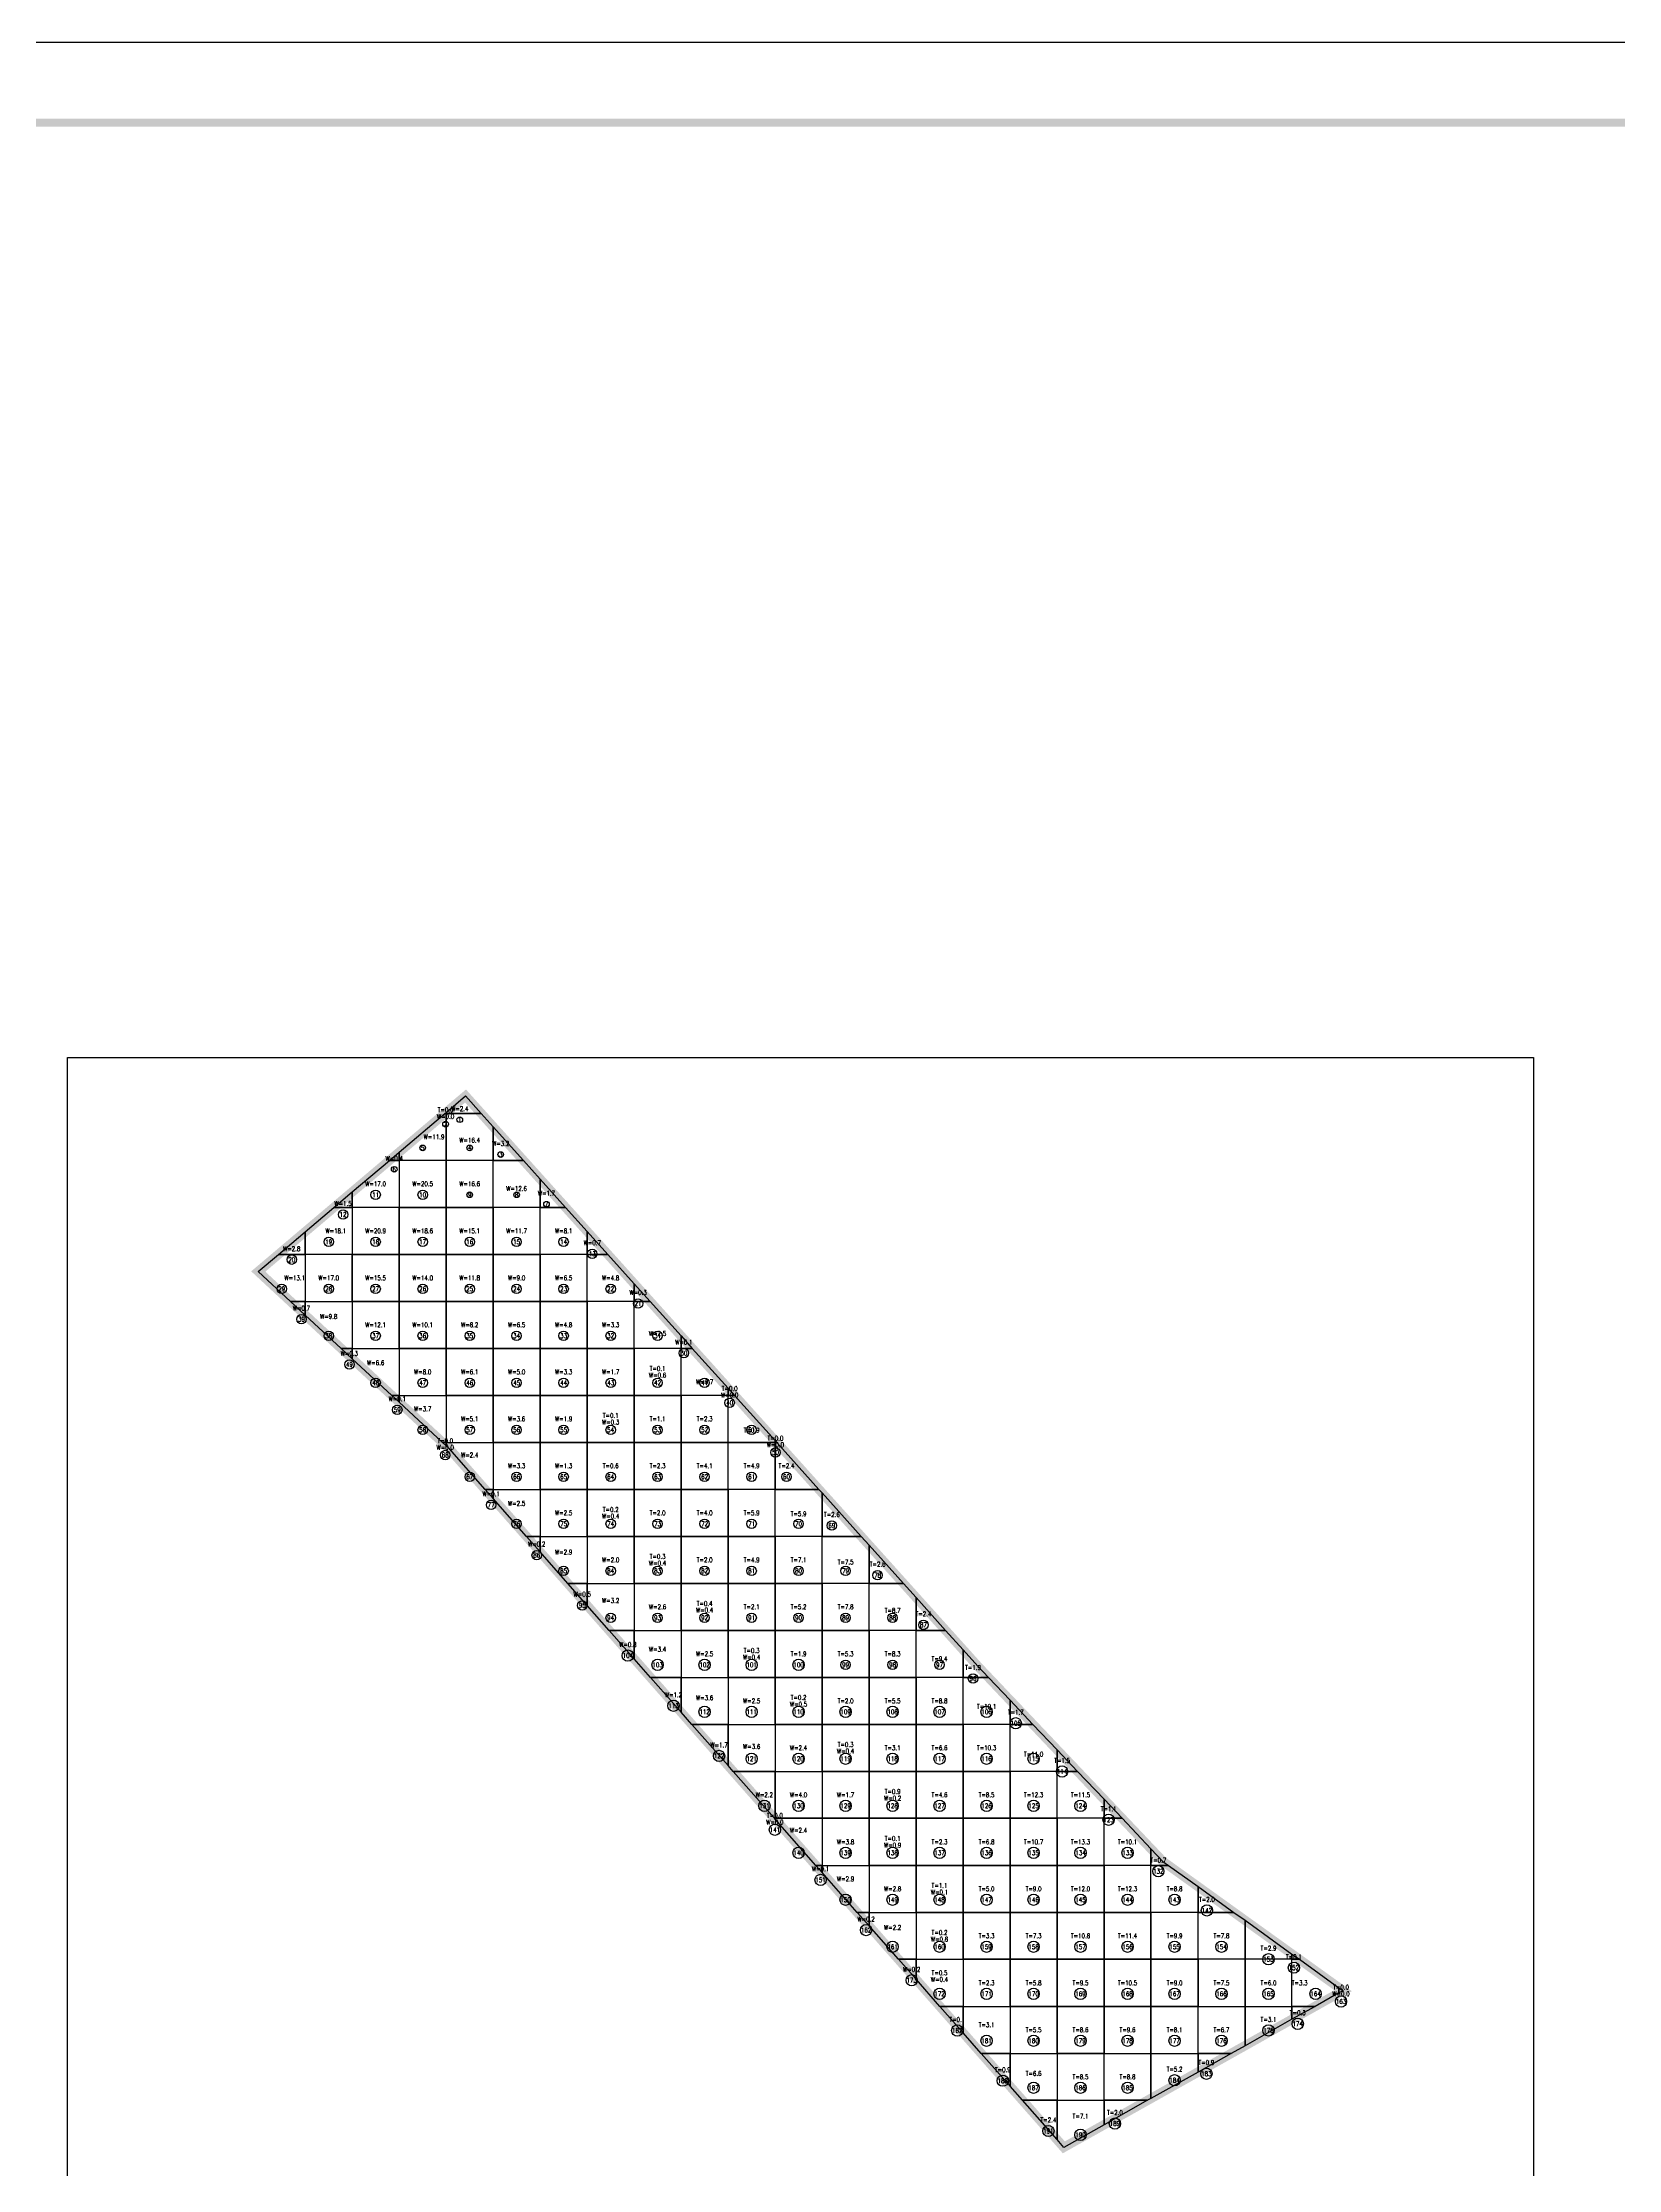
# Model space of a CAD drawing. Extents: x 4283 to 40403, y 1134 to 1764.
# Drawn here: x 19481.2 to 19621, y 1573.8 to 1762.4 of the extents above; entities that cross this region are included whole.
import ezdxf
from ezdxf.enums import TextEntityAlignment as Align

# ---------------------------------------------------------------- set-up
doc = ezdxf.new("R2010")
doc.units = 0
for name, color, linetype in [('PUB_TITLE', 4, 'Continuous'), ('S-MODIFY', 4, 'Continuous'), ('tdz_23-4方格网', 2, 'Continuous'), ('tdz_23-4方格网计算', 7, 'Continuous'), ('tdz_土方计算图', 7, 'Continuous'), ('tdz_格田', 6, 'Continuous'), ('华泽绵阳图框', 7, 'Continuous')]:
    doc.layers.add(name, color=color, linetype=linetype)
doc.styles.add('GLandNum', font='txt_____.ttf', dxfattribs={"width": 0.7, "height": 0.5})

msp = doc.modelspace()

# ---------------------------------------------------------------- linework, layer by layer
at = {"layer": 'PUB_TITLE'}
msp.add_lwpolyline([(19402.53, 1465.36), (19822.53, 1465.36), (19822.53, 1762.36), (19402.53, 1762.36)], close=True, dxfattribs=at)
at = {"layer": 'S-MODIFY'}
msp.add_lwpolyline([(19402.53, 1465.36), (19822.53, 1465.36), (19822.53, 1762.36), (19402.53, 1762.36)], close=True, dxfattribs=at)
at = {"layer": 'tdz_23-4方格网', "linetype": 'Continuous'}
for points in [[(19520.14, 1667.42, 2831.28), (19517.03, 1667.42, 2831.39), (19517.03, 1667.51, 2831.39), (19518.75, 1668.96, 2831.34)], [(19516.92, 1667.42, 2831.39), (19517.03, 1667.42, 2831.39), (19517.03, 1663.25, 2831.38), (19512.87, 1663.25, 2831.55), (19512.87, 1663.98, 2831.52)], [(19517.03, 1667.51, 2831.39), (19517.03, 1667.42, 2831.39), (19516.92, 1667.42, 2831.39)], [(19521.2, 1666.23, 2831.22), (19521.2, 1663.25, 2831.22), (19517.03, 1663.25, 2831.38), (19517.03, 1667.42, 2831.39), (19520.14, 1667.42, 2831.28)], [(19523.88, 1663.25, 2831.09), (19521.2, 1663.25, 2831.22), (19521.2, 1666.23, 2831.22)], [(19512, 1663.25, 2831.55), (19512.87, 1663.25, 2831.55), (19512.87, 1659.08, 2831.57), (19508.7, 1659.08, 2831.63), (19508.7, 1660.46, 2831.65)], [(19512.87, 1663.98, 2831.52), (19512.87, 1663.25, 2831.55), (19512, 1663.25, 2831.55)], [(19512.87, 1663.25, 2831.55), (19512.87, 1659.08, 2831.57), (19517.03, 1659.08, 2831.34), (19517.03, 1663.25, 2831.38)], [(19517.03, 1663.25, 2831.38), (19517.03, 1659.08, 2831.34), (19521.2, 1659.08, 2831.18), (19521.2, 1663.25, 2831.22)], [(19525.37, 1661.6, 2831.01), (19525.37, 1659.08, 2831), (19521.2, 1659.08, 2831.18), (19521.2, 1663.25, 2831.22), (19523.88, 1663.25, 2831.09)], [(19527.62, 1659.08, 2830.9), (19525.37, 1659.08, 2831), (19525.37, 1661.6, 2831.01)], [(19508.7, 1660.46, 2831.65), (19508.7, 1659.08, 2831.63), (19507.08, 1659.08, 2831.65)], [(19507.08, 1659.08, 2831.65), (19508.7, 1659.08, 2831.63), (19508.7, 1654.92, 2831.43), (19504.53, 1654.92, 2831.51), (19504.53, 1656.93, 2831.6)], [(19508.7, 1659.08, 2831.63), (19508.7, 1654.92, 2831.43), (19512.87, 1654.92, 2831.35), (19512.87, 1659.08, 2831.57)], [(19512.87, 1659.08, 2831.57), (19512.87, 1654.92, 2831.35), (19517.03, 1654.92, 2831.21), (19517.03, 1659.08, 2831.34)], [(19517.03, 1659.08, 2831.34), (19517.03, 1654.92, 2831.21), (19521.2, 1654.92, 2831.07), (19521.2, 1659.08, 2831.18)], [(19521.2, 1659.08, 2831.18), (19521.2, 1654.92, 2831.07), (19525.37, 1654.92, 2830.89), (19525.37, 1659.08, 2831)], [(19529.53, 1656.96, 2830.81), (19529.53, 1654.92, 2830.76), (19525.37, 1654.92, 2830.89), (19525.37, 1659.08, 2831), (19527.62, 1659.08, 2830.9)], [(19504.53, 1656.93, 2831.6), (19504.53, 1654.92, 2831.51), (19502.16, 1654.92, 2831.56)], [(19531.37, 1654.92, 2830.74), (19529.53, 1654.92, 2830.76), (19529.53, 1656.96, 2830.81)], [(19502.16, 1654.92, 2831.56), (19504.53, 1654.92, 2831.51), (19504.53, 1650.75, 2831.36), (19503.22, 1650.75, 2831.4), (19500.37, 1653.4, 2831.53)], [(19504.53, 1654.92, 2831.51), (19504.53, 1650.75, 2831.36), (19508.7, 1650.75, 2831.23), (19508.7, 1654.92, 2831.43)], [(19508.7, 1654.92, 2831.43), (19508.7, 1650.75, 2831.23), (19512.87, 1650.75, 2831.13), (19512.87, 1654.92, 2831.35)], [(19512.87, 1654.92, 2831.35), (19512.87, 1650.75, 2831.13), (19517.03, 1650.75, 2831.04), (19517.03, 1654.92, 2831.21)], [(19517.03, 1654.92, 2831.21), (19517.03, 1650.75, 2831.04), (19521.2, 1650.75, 2830.91), (19521.2, 1654.92, 2831.07)], [(19521.2, 1654.92, 2831.07), (19521.2, 1650.75, 2830.91), (19525.37, 1650.75, 2830.78), (19525.37, 1654.92, 2830.89)], [(19525.37, 1654.92, 2830.89), (19525.37, 1650.75, 2830.78), (19529.53, 1650.75, 2830.68), (19529.53, 1654.92, 2830.76)], [(19533.7, 1652.32, 2830.65), (19533.7, 1650.75, 2830.6), (19529.53, 1650.75, 2830.68), (19529.53, 1654.92, 2830.76), (19531.37, 1654.92, 2830.74)], [(19535.11, 1650.75, 2830.59), (19533.7, 1650.75, 2830.6), (19533.7, 1652.32, 2830.65)], [(19503.22, 1650.75, 2831.4), (19504.53, 1650.75, 2831.36), (19504.53, 1649.54, 2831.34)], [(19504.53, 1649.54, 2831.34), (19504.53, 1650.75, 2831.36), (19508.7, 1650.75, 2831.23), (19508.7, 1646.58, 2831.16), (19507.72, 1646.58, 2831.19)], [(19508.7, 1650.75, 2831.23), (19508.7, 1646.58, 2831.16), (19512.87, 1646.58, 2831.03), (19512.87, 1650.75, 2831.13)], [(19512.87, 1650.75, 2831.13), (19512.87, 1646.58, 2831.03), (19517.03, 1646.58, 2830.88), (19517.03, 1650.75, 2831.04)], [(19517.03, 1650.75, 2831.04), (19517.03, 1646.58, 2830.88), (19521.2, 1646.58, 2830.81), (19521.2, 1650.75, 2830.91)], [(19521.2, 1650.75, 2830.91), (19521.2, 1646.58, 2830.81), (19525.37, 1646.58, 2830.71), (19525.37, 1650.75, 2830.78)], [(19525.37, 1650.75, 2830.78), (19525.37, 1646.58, 2830.71), (19529.53, 1646.58, 2830.6), (19529.53, 1650.75, 2830.68)], [(19529.53, 1650.75, 2830.68), (19529.53, 1646.58, 2830.6), (19533.7, 1646.58, 2830.5), (19533.7, 1650.75, 2830.6)], [(19537.87, 1647.69, 2830.48), (19537.87, 1646.58, 2830.45), (19533.7, 1646.58, 2830.5), (19533.7, 1650.75, 2830.6), (19535.11, 1650.75, 2830.59)], [(19507.72, 1646.58, 2831.19), (19508.7, 1646.58, 2831.16), (19508.7, 1645.67, 2831.14)], [(19508.7, 1645.67, 2831.14), (19508.7, 1646.58, 2831.16), (19512.87, 1646.58, 2831.03), (19512.87, 1642.42, 2830.97), (19512.21, 1642.42, 2830.98)], [(19512.87, 1646.58, 2831.03), (19512.87, 1642.42, 2830.97), (19517.03, 1642.42, 2830.81), (19517.03, 1646.58, 2830.88)], [(19517.03, 1646.58, 2830.88), (19517.03, 1642.42, 2830.81), (19521.2, 1642.42, 2830.74), (19521.2, 1646.58, 2830.81)], [(19521.2, 1646.58, 2830.81), (19521.2, 1642.42, 2830.74), (19525.37, 1642.42, 2830.63), (19525.37, 1646.58, 2830.71)], [(19525.37, 1646.58, 2830.71), (19525.37, 1642.42, 2830.63), (19529.53, 1642.42, 2830.53), (19529.53, 1646.58, 2830.6)], [(19529.53, 1646.58, 2830.6), (19529.53, 1642.42, 2830.53), (19533.7, 1642.42, 2830.42), (19533.7, 1646.58, 2830.5)], [(19533.7, 1646.58, 2830.5), (19533.7, 1642.42, 2830.42), (19537.87, 1642.42, 2830.32), (19537.87, 1646.58, 2830.45)], [(19538.85, 1646.58, 2830.44), (19537.87, 1646.58, 2830.45), (19537.87, 1647.69, 2830.48)], [(19542.03, 1643.05, 2830.32), (19542.03, 1642.42, 2830.3), (19537.87, 1642.42, 2830.32), (19537.87, 1646.58, 2830.45), (19538.85, 1646.58, 2830.44)], [(19512.21, 1642.42, 2830.98), (19512.87, 1642.42, 2830.97), (19512.87, 1641.81, 2830.95)], [(19512.87, 1641.81, 2830.95), (19512.87, 1642.42, 2830.97), (19517.03, 1642.42, 2830.81), (19517.03, 1638.25, 2830.77), (19516.7, 1638.25, 2830.78)], [(19517.03, 1642.42, 2830.81), (19517.03, 1638.25, 2830.77), (19521.2, 1638.25, 2830.66), (19521.2, 1642.42, 2830.74)], [(19521.2, 1642.42, 2830.74), (19521.2, 1638.25, 2830.66), (19525.37, 1638.25, 2830.56), (19525.37, 1642.42, 2830.63)], [(19525.37, 1642.42, 2830.63), (19525.37, 1638.25, 2830.56), (19529.53, 1638.25, 2830.45), (19529.53, 1642.42, 2830.53)], [(19529.53, 1642.42, 2830.53), (19529.53, 1638.25, 2830.45), (19533.7, 1638.25, 2830.34), (19533.7, 1642.42, 2830.42)], [(19533.7, 1642.42, 2830.42), (19533.7, 1638.25, 2830.34), (19537.87, 1638.25, 2830.24), (19537.87, 1642.42, 2830.32)], [(19537.87, 1642.42, 2830.32), (19537.87, 1638.25, 2830.24), (19542.03, 1638.25, 2830.13), (19542.03, 1642.42, 2830.3)], [(19542.6, 1642.42, 2830.3), (19542.03, 1642.42, 2830.3), (19542.03, 1643.05, 2830.32)], [(19546.2, 1638.41, 2830.15), (19546.2, 1638.25, 2830.15), (19542.03, 1638.25, 2830.13), (19542.03, 1642.42, 2830.3), (19542.6, 1642.42, 2830.3)], [(19516.7, 1638.25, 2830.78), (19517.03, 1638.25, 2830.77), (19517.03, 1637.95, 2830.76)], [(19517.03, 1637.95, 2830.76), (19517.03, 1638.25, 2830.77), (19521.2, 1638.25, 2830.66), (19521.2, 1634.08, 2830.67), (19520.48, 1634.08, 2830.69), (19517.32, 1637.68, 2830.75)], [(19521.2, 1638.25, 2830.66), (19521.2, 1634.08, 2830.67), (19525.37, 1634.08, 2830.54), (19525.37, 1638.25, 2830.56)], [(19525.37, 1638.25, 2830.56), (19525.37, 1634.08, 2830.54), (19529.53, 1634.08, 2830.42), (19529.53, 1638.25, 2830.45)], [(19529.53, 1638.25, 2830.45), (19529.53, 1634.08, 2830.42), (19533.7, 1634.08, 2830.3), (19533.7, 1638.25, 2830.34)], [(19533.7, 1638.25, 2830.34), (19533.7, 1634.08, 2830.3), (19537.87, 1634.08, 2830.19), (19537.87, 1638.25, 2830.24)], [(19537.87, 1638.25, 2830.24), (19537.87, 1634.08, 2830.19), (19542.03, 1634.08, 2830.08), (19542.03, 1638.25, 2830.13)], [(19542.03, 1634.08, 2830.08), (19542.03, 1638.25, 2830.13), (19546.2, 1638.25, 2830.15), (19546.2, 1634.08, 2829.97)], [(19546.34, 1638.25, 2830.15), (19546.2, 1638.25, 2830.15), (19546.2, 1638.41, 2830.15)], [(19546.2, 1638.25, 2830.15), (19546.34, 1638.25, 2830.15), (19550.09, 1634.08, 2830), (19546.2, 1634.08, 2829.97)], [(19520.48, 1634.08, 2830.69), (19521.2, 1634.08, 2830.67), (19521.2, 1633.27, 2830.67)], [(19521.2, 1633.27, 2830.67), (19521.2, 1634.08, 2830.67), (19525.37, 1634.08, 2830.54), (19525.37, 1629.92, 2830.59), (19524.15, 1629.92, 2830.61)], [(19525.37, 1634.08, 2830.54), (19525.37, 1629.92, 2830.59), (19529.53, 1629.92, 2830.47), (19529.53, 1634.08, 2830.42)], [(19529.53, 1634.08, 2830.42), (19529.53, 1629.92, 2830.47), (19533.7, 1629.92, 2830.32), (19533.7, 1634.08, 2830.3)], [(19533.7, 1634.08, 2830.3), (19533.7, 1629.92, 2830.32), (19537.87, 1629.92, 2830.18), (19537.87, 1634.08, 2830.19)], [(19537.87, 1634.08, 2830.19), (19537.87, 1629.92, 2830.18), (19542.03, 1629.92, 2830.07), (19542.03, 1634.08, 2830.08)], [(19542.03, 1634.08, 2830.08), (19542.03, 1629.92, 2830.07), (19546.2, 1629.92, 2829.96), (19546.2, 1634.08, 2829.97)], [(19550.37, 1633.77, 2829.99), (19550.37, 1629.92, 2829.84), (19546.2, 1629.92, 2829.96), (19546.2, 1634.08, 2829.97), (19550.09, 1634.08, 2830)], [(19553.83, 1629.92, 2829.85), (19550.37, 1629.92, 2829.84), (19550.37, 1633.77, 2829.99)], [(19524.15, 1629.92, 2830.61), (19525.37, 1629.92, 2830.59), (19525.37, 1628.54, 2830.59)], [(19525.37, 1628.54, 2830.59), (19525.37, 1629.92, 2830.59), (19529.53, 1629.92, 2830.47), (19529.53, 1625.75, 2830.5), (19527.81, 1625.75, 2830.54)], [(19529.53, 1629.92, 2830.47), (19529.53, 1625.75, 2830.5), (19533.7, 1625.75, 2830.39), (19533.7, 1629.92, 2830.32)], [(19533.7, 1629.92, 2830.32), (19533.7, 1625.75, 2830.39), (19537.87, 1625.75, 2830.26), (19537.87, 1629.92, 2830.18)], [(19537.87, 1629.92, 2830.18), (19537.87, 1625.75, 2830.26), (19542.03, 1625.75, 2830.11), (19542.03, 1629.92, 2830.07)], [(19542.03, 1629.92, 2830.07), (19542.03, 1625.75, 2830.11), (19546.2, 1625.75, 2829.96), (19546.2, 1629.92, 2829.96)], [(19546.2, 1629.92, 2829.96), (19546.2, 1625.75, 2829.96), (19550.37, 1625.75, 2829.84), (19550.37, 1629.92, 2829.84)], [(19554.53, 1629.14, 2829.82), (19554.53, 1625.75, 2829.72), (19550.37, 1625.75, 2829.84), (19550.37, 1629.92, 2829.84), (19553.83, 1629.92, 2829.85)], [(19557.57, 1625.75, 2829.7), (19554.53, 1625.75, 2829.72), (19554.53, 1629.14, 2829.82)], [(19527.81, 1625.75, 2830.54), (19529.53, 1625.75, 2830.5), (19529.53, 1623.8, 2830.51)], [(19529.53, 1623.8, 2830.51), (19529.53, 1625.75, 2830.5), (19533.7, 1625.75, 2830.39), (19533.7, 1621.58, 2830.42), (19531.48, 1621.58, 2830.47)], [(19533.7, 1625.75, 2830.39), (19533.7, 1621.58, 2830.42), (19537.87, 1621.58, 2830.31), (19537.87, 1625.75, 2830.26)], [(19537.87, 1625.75, 2830.26), (19537.87, 1621.58, 2830.31), (19542.03, 1621.58, 2830.18), (19542.03, 1625.75, 2830.11)], [(19542.03, 1625.75, 2830.11), (19542.03, 1621.58, 2830.18), (19546.2, 1621.58, 2830.04), (19546.2, 1625.75, 2829.96)], [(19546.2, 1625.75, 2829.96), (19546.2, 1621.58, 2830.04), (19550.37, 1621.58, 2829.89), (19550.37, 1625.75, 2829.84)], [(19550.37, 1625.75, 2829.84), (19550.37, 1621.58, 2829.89), (19554.53, 1621.58, 2829.73), (19554.53, 1625.75, 2829.72)], [(19558.7, 1624.5, 2829.66), (19558.7, 1621.58, 2829.6), (19554.53, 1621.58, 2829.73), (19554.53, 1625.75, 2829.72), (19557.57, 1625.75, 2829.7)], [(19561.32, 1621.58, 2829.55), (19558.7, 1621.58, 2829.6), (19558.7, 1624.5, 2829.66)], [(19531.48, 1621.58, 2830.47), (19533.7, 1621.58, 2830.42), (19533.7, 1619.06, 2830.42)], [(19533.7, 1619.06, 2830.42), (19533.7, 1621.58, 2830.42), (19537.87, 1621.58, 2830.31), (19537.87, 1617.42, 2830.34), (19535.15, 1617.42, 2830.39)], [(19537.87, 1621.58, 2830.31), (19537.87, 1617.42, 2830.34), (19542.03, 1617.42, 2830.22), (19542.03, 1621.58, 2830.18)], [(19542.03, 1621.58, 2830.18), (19542.03, 1617.42, 2830.22), (19546.2, 1617.42, 2830.1), (19546.2, 1621.58, 2830.04)], [(19546.2, 1621.58, 2830.04), (19546.2, 1617.42, 2830.1), (19550.37, 1617.42, 2829.97), (19550.37, 1621.58, 2829.89)], [(19550.37, 1621.58, 2829.89), (19550.37, 1617.42, 2829.97), (19554.53, 1617.42, 2829.81), (19554.53, 1621.58, 2829.73)], [(19554.53, 1621.58, 2829.73), (19554.53, 1617.42, 2829.81), (19558.7, 1617.42, 2829.66), (19558.7, 1621.58, 2829.6)], [(19562.87, 1619.86, 2829.49), (19562.87, 1617.42, 2829.5), (19558.7, 1617.42, 2829.66), (19558.7, 1621.58, 2829.6), (19561.32, 1621.58, 2829.55)], [(19565.11, 1617.42, 2829.41), (19562.87, 1617.42, 2829.5), (19562.87, 1619.86, 2829.49), (19564.17, 1618.41, 2829.44)], [(19535.15, 1617.42, 2830.39), (19537.87, 1617.42, 2830.34), (19537.87, 1614.33, 2830.34)], [(19537.87, 1614.33, 2830.34), (19537.87, 1617.42, 2830.34), (19542.03, 1617.42, 2830.22), (19542.03, 1613.25, 2830.25), (19538.81, 1613.25, 2830.32)], [(19542.03, 1617.42, 2830.22), (19542.03, 1613.25, 2830.25), (19546.2, 1613.25, 2830.14), (19546.2, 1617.42, 2830.1)], [(19546.2, 1617.42, 2830.1), (19546.2, 1613.25, 2830.14), (19550.37, 1613.25, 2830.02), (19550.37, 1617.42, 2829.97)], [(19550.37, 1617.42, 2829.97), (19550.37, 1613.25, 2830.02), (19554.53, 1613.25, 2829.87), (19554.53, 1617.42, 2829.81)], [(19554.53, 1617.42, 2829.81), (19554.53, 1613.25, 2829.87), (19558.7, 1613.25, 2829.71), (19558.7, 1617.42, 2829.66)], [(19558.7, 1617.42, 2829.66), (19558.7, 1613.25, 2829.71), (19562.87, 1613.25, 2829.54), (19562.87, 1617.42, 2829.5)], [(19567.03, 1615.39, 2829.36), (19567.03, 1613.25, 2829.37), (19562.87, 1613.25, 2829.54), (19562.87, 1617.42, 2829.5), (19565.11, 1617.42, 2829.41)], [(19569.06, 1613.25, 2829.31), (19567.03, 1613.25, 2829.37), (19567.03, 1615.39, 2829.36)], [(19538.81, 1613.25, 2830.32), (19542.03, 1613.25, 2830.25), (19542.03, 1609.59, 2830.26)], [(19542.03, 1609.59, 2830.26), (19542.03, 1613.25, 2830.25), (19546.2, 1613.25, 2830.14), (19546.2, 1609.08, 2830.17), (19542.48, 1609.08, 2830.25)], [(19546.2, 1613.25, 2830.14), (19546.2, 1609.08, 2830.17), (19550.37, 1609.08, 2830.06), (19550.37, 1613.25, 2830.02)], [(19550.37, 1613.25, 2830.02), (19550.37, 1609.08, 2830.06), (19554.53, 1609.08, 2829.92), (19554.53, 1613.25, 2829.87)], [(19554.53, 1613.25, 2829.87), (19554.53, 1609.08, 2829.92), (19558.7, 1609.08, 2829.75), (19558.7, 1613.25, 2829.71)], [(19558.7, 1613.25, 2829.71), (19558.7, 1609.08, 2829.75), (19562.87, 1609.08, 2829.58), (19562.87, 1613.25, 2829.54)], [(19562.87, 1613.25, 2829.54), (19562.87, 1609.08, 2829.58), (19567.03, 1609.08, 2829.4), (19567.03, 1613.25, 2829.37)], [(19571.2, 1611, 2829.25), (19571.2, 1609.08, 2829.23), (19567.03, 1609.08, 2829.4), (19567.03, 1613.25, 2829.37), (19569.06, 1613.25, 2829.31)], [(19573.02, 1609.08, 2829.2), (19571.2, 1609.08, 2829.23), (19571.2, 1611, 2829.25)], [(19542.48, 1609.08, 2830.25), (19546.2, 1609.08, 2830.17), (19546.2, 1604.92, 2830.17), (19546.14, 1604.92, 2830.17)], [(19546.2, 1604.92, 2830.17), (19546.2, 1609.08, 2830.17), (19550.37, 1609.08, 2830.06), (19550.37, 1604.92, 2830.09)], [(19550.37, 1609.08, 2830.06), (19550.37, 1604.92, 2830.09), (19554.53, 1604.92, 2829.97), (19554.53, 1609.08, 2829.92)], [(19554.53, 1609.08, 2829.92), (19554.53, 1604.92, 2829.97), (19558.7, 1604.92, 2829.79), (19558.7, 1609.08, 2829.75)], [(19558.7, 1609.08, 2829.75), (19558.7, 1604.92, 2829.79), (19562.87, 1604.92, 2829.61), (19562.87, 1609.08, 2829.58)], [(19562.87, 1609.08, 2829.58), (19562.87, 1604.92, 2829.61), (19567.03, 1604.92, 2829.43), (19567.03, 1609.08, 2829.4)], [(19567.03, 1609.08, 2829.4), (19567.03, 1604.92, 2829.43), (19571.2, 1604.92, 2829.25), (19571.2, 1609.08, 2829.23)], [(19575.37, 1606.61, 2829.17), (19575.37, 1604.92, 2829.17), (19571.2, 1604.92, 2829.25), (19571.2, 1609.08, 2829.23), (19573.02, 1609.08, 2829.2)], [(19576.97, 1604.92, 2829.17), (19575.37, 1604.92, 2829.17), (19575.37, 1606.61, 2829.17)], [(19546.14, 1604.92, 2830.17), (19546.2, 1604.92, 2830.17), (19546.2, 1604.85, 2830.17)], [(19546.2, 1604.85, 2830.17), (19546.2, 1604.92, 2830.17), (19550.37, 1604.92, 2830.09), (19550.37, 1600.75, 2830.09), (19549.81, 1600.75, 2830.1)], [(19550.37, 1604.92, 2830.09), (19550.37, 1600.75, 2830.09), (19554.53, 1600.75, 2830), (19554.53, 1604.92, 2829.97)], [(19554.53, 1604.92, 2829.97), (19554.53, 1600.75, 2830), (19558.7, 1600.75, 2829.82), (19558.7, 1604.92, 2829.79)], [(19558.7, 1604.92, 2829.79), (19558.7, 1600.75, 2829.82), (19562.87, 1600.75, 2829.64), (19562.87, 1604.92, 2829.61)], [(19562.87, 1604.92, 2829.61), (19562.87, 1600.75, 2829.64), (19567.03, 1600.75, 2829.45), (19567.03, 1604.92, 2829.43)], [(19567.03, 1604.92, 2829.43), (19567.03, 1600.75, 2829.45), (19571.2, 1600.75, 2829.27), (19571.2, 1604.92, 2829.25)], [(19571.2, 1604.92, 2829.25), (19571.2, 1600.75, 2829.27), (19575.37, 1600.75, 2829.17), (19575.37, 1604.92, 2829.17)], [(19579.53, 1602.22, 2829.17), (19579.53, 1600.75, 2829.17), (19575.37, 1600.75, 2829.17), (19575.37, 1604.92, 2829.17), (19576.97, 1604.92, 2829.17)], [(19581.08, 1600.75, 2829.17), (19579.53, 1600.75, 2829.17), (19579.53, 1602.22, 2829.17), (19580.59, 1601.1, 2829.17)], [(19549.81, 1600.75, 2830.1), (19550.37, 1600.75, 2830.09), (19550.37, 1600.12, 2830.09)], [(19550.37, 1600.12, 2830.09), (19550.37, 1600.75, 2830.09), (19554.53, 1600.75, 2830), (19554.53, 1596.58, 2830.02), (19553.47, 1596.58, 2830.03)], [(19554.53, 1600.75, 2830), (19554.53, 1596.58, 2830.02), (19558.7, 1596.58, 2829.86), (19558.7, 1600.75, 2829.82)], [(19558.7, 1600.75, 2829.82), (19558.7, 1596.58, 2829.86), (19562.87, 1596.58, 2829.67), (19562.87, 1600.75, 2829.64)], [(19562.87, 1600.75, 2829.64), (19562.87, 1596.58, 2829.67), (19567.03, 1596.58, 2829.48), (19567.03, 1600.75, 2829.45)], [(19567.03, 1600.75, 2829.45), (19567.03, 1596.58, 2829.48), (19571.2, 1596.58, 2829.3), (19571.2, 1600.75, 2829.27)], [(19571.2, 1600.75, 2829.27), (19571.2, 1596.58, 2829.3), (19575.37, 1596.58, 2829.17), (19575.37, 1600.75, 2829.17)], [(19575.37, 1600.75, 2829.17), (19575.37, 1596.58, 2829.17), (19579.53, 1596.58, 2829.17), (19579.53, 1600.75, 2829.17)], [(19583.7, 1598.87, 2829.17), (19583.7, 1596.58, 2829.17), (19579.53, 1596.58, 2829.17), (19579.53, 1600.75, 2829.17), (19581.08, 1600.75, 2829.17)], [(19586.88, 1596.58, 2829.17), (19583.7, 1596.58, 2829.17), (19583.7, 1598.87, 2829.17)], [(19553.47, 1596.58, 2830.03), (19554.53, 1596.58, 2830.02), (19554.53, 1595.38, 2830.01)], [(19554.53, 1595.38, 2830.01), (19554.53, 1596.58, 2830.02), (19558.7, 1596.58, 2829.86), (19558.7, 1592.42, 2829.85), (19557.14, 1592.42, 2829.88)], [(19558.7, 1596.58, 2829.86), (19558.7, 1592.42, 2829.85), (19562.87, 1592.42, 2829.7), (19562.87, 1596.58, 2829.67)], [(19562.87, 1596.58, 2829.67), (19562.87, 1592.42, 2829.7), (19567.03, 1592.42, 2829.51), (19567.03, 1596.58, 2829.48)], [(19567.03, 1596.58, 2829.48), (19567.03, 1592.42, 2829.51), (19571.2, 1592.42, 2829.32), (19571.2, 1596.58, 2829.3)], [(19571.2, 1596.58, 2829.3), (19571.2, 1592.42, 2829.32), (19575.37, 1592.42, 2829.17), (19575.37, 1596.58, 2829.17)], [(19575.37, 1596.58, 2829.17), (19575.37, 1592.42, 2829.17), (19579.53, 1592.42, 2829.17), (19579.53, 1596.58, 2829.17)], [(19579.53, 1596.58, 2829.17), (19579.53, 1592.42, 2829.17), (19583.7, 1592.42, 2829.17), (19583.7, 1596.58, 2829.17)], [(19587.87, 1595.88, 2829.17), (19587.87, 1592.42, 2829.17), (19583.7, 1592.42, 2829.17), (19583.7, 1596.58, 2829.17), (19586.88, 1596.58, 2829.17)], [(19592.03, 1592.89, 2829.17), (19592.03, 1592.42, 2829.17), (19587.87, 1592.42, 2829.17), (19587.87, 1595.88, 2829.17)], [(19557.14, 1592.42, 2829.88), (19558.7, 1592.42, 2829.85), (19558.7, 1590.65, 2829.81)], [(19558.7, 1590.65, 2829.81), (19558.7, 1592.42, 2829.85), (19562.87, 1592.42, 2829.7), (19562.87, 1588.25, 2829.65), (19560.8, 1588.25, 2829.7)], [(19562.87, 1592.42, 2829.7), (19562.87, 1588.25, 2829.65), (19567.03, 1588.25, 2829.51), (19567.03, 1592.42, 2829.51)], [(19567.03, 1592.42, 2829.51), (19567.03, 1588.25, 2829.51), (19571.2, 1588.25, 2829.35), (19571.2, 1592.42, 2829.32)], [(19571.2, 1592.42, 2829.32), (19571.2, 1588.25, 2829.35), (19575.37, 1588.25, 2829.17), (19575.37, 1592.42, 2829.17)], [(19575.37, 1592.42, 2829.17), (19575.37, 1588.25, 2829.17), (19579.53, 1588.25, 2829.17), (19579.53, 1592.42, 2829.17)], [(19579.53, 1592.42, 2829.17), (19579.53, 1588.25, 2829.17), (19583.7, 1588.25, 2829.17), (19583.7, 1592.42, 2829.17)], [(19583.7, 1592.42, 2829.17), (19583.7, 1588.25, 2829.17), (19587.87, 1588.25, 2829.17), (19587.87, 1592.42, 2829.17)], [(19587.87, 1592.42, 2829.17), (19587.87, 1588.25, 2829.17), (19592.03, 1588.25, 2829.17), (19592.03, 1592.42, 2829.17)], [(19592.69, 1592.42, 2829.17), (19592.03, 1592.42, 2829.17), (19592.03, 1592.89, 2829.17)], [(19594.08, 1588.25, 2829.17), (19592.03, 1588.25, 2829.17), (19592.03, 1592.42, 2829.17), (19592.69, 1592.42, 2829.17), (19596.2, 1589.9, 2829.17), (19596.2, 1589.44, 2829.17)], [(19596.2, 1589.44, 2829.17), (19596.2, 1589.9, 2829.17), (19596.56, 1589.64, 2829.17)], [(19560.8, 1588.25, 2829.7), (19562.87, 1588.25, 2829.65), (19562.87, 1585.91, 2829.6)], [(19562.87, 1585.91, 2829.6), (19562.87, 1588.25, 2829.65), (19567.03, 1588.25, 2829.51), (19567.03, 1584.08, 2829.45), (19564.47, 1584.08, 2829.53)], [(19567.03, 1588.25, 2829.51), (19567.03, 1584.08, 2829.45), (19571.2, 1584.08, 2829.31), (19571.2, 1588.25, 2829.35)], [(19571.2, 1588.25, 2829.35), (19571.2, 1584.08, 2829.31), (19575.37, 1584.08, 2829.18), (19575.37, 1588.25, 2829.17)], [(19575.37, 1588.25, 2829.17), (19575.37, 1584.08, 2829.18), (19579.53, 1584.08, 2829.17), (19579.53, 1588.25, 2829.17)], [(19579.53, 1588.25, 2829.17), (19579.53, 1584.08, 2829.17), (19583.7, 1584.08, 2829.17), (19583.7, 1588.25, 2829.17)], [(19586.65, 1584.08, 2829.17), (19583.7, 1584.08, 2829.17), (19583.7, 1588.25, 2829.17), (19587.87, 1588.25, 2829.17), (19587.87, 1584.76, 2829.17)], [(19587.87, 1584.76, 2829.17), (19587.87, 1588.25, 2829.17), (19592.03, 1588.25, 2829.17), (19592.03, 1587.1, 2829.17)], [(19592.03, 1588.25, 2829.17), (19594.08, 1588.25, 2829.17), (19592.03, 1587.1, 2829.17)], [(19564.47, 1584.08, 2829.53), (19567.03, 1584.08, 2829.45), (19567.03, 1581.17, 2829.4)], [(19567.03, 1581.17, 2829.4), (19567.03, 1584.08, 2829.45), (19571.2, 1584.08, 2829.31), (19571.2, 1579.92, 2829.25), (19568.14, 1579.92, 2829.35)], [(19571.2, 1584.08, 2829.31), (19571.2, 1579.92, 2829.25), (19575.37, 1579.92, 2829.17), (19575.37, 1584.08, 2829.18)], [(19579.23, 1579.92, 2829.17), (19575.37, 1579.92, 2829.17), (19575.37, 1584.08, 2829.18), (19579.53, 1584.08, 2829.17), (19579.53, 1580.09, 2829.17)], [(19579.53, 1580.09, 2829.17), (19579.53, 1584.08, 2829.17), (19583.7, 1584.08, 2829.17), (19583.7, 1582.43, 2829.17)], [(19583.7, 1584.08, 2829.17), (19586.65, 1584.08, 2829.17), (19583.7, 1582.43, 2829.17)], [(19568.14, 1579.92, 2829.35), (19571.2, 1579.92, 2829.25), (19571.2, 1576.44, 2829.2)], [(19571.2, 1576.44, 2829.2), (19571.2, 1579.92, 2829.25), (19575.37, 1579.92, 2829.17), (19575.37, 1577.75, 2829.17), (19571.8, 1575.75, 2829.17)], [(19575.37, 1579.92, 2829.17), (19579.23, 1579.92, 2829.17), (19575.37, 1577.75, 2829.17)]]:
    msp.add_polyline3d(points, close=True, dxfattribs=at)
at = {"layer": 'tdz_23-4方格网计算', "color": 7, "linetype": 'Continuous'}
for centre, radius in [((19518.24, 1666.86), 0.25), ((19516.98, 1666.47), 0.25), ((19514.95, 1664.36), 0.25), ((19519.12, 1664.36), 0.25), ((19521.87, 1663.77), 0.25), ((19512.43, 1662.46), 0.25), ((19510.78, 1660.2), 0.417), ((19514.95, 1660.2), 0.417), ((19519.12, 1660.2), 0.25), ((19523.28, 1660.2), 0.25), ((19525.93, 1659.37), 0.25), ((19507.89, 1658.45), 0.417), ((19506.62, 1656.03), 0.417), ((19510.78, 1656.03), 0.417), ((19514.95, 1656.03), 0.417), ((19519.12, 1656.03), 0.417), ((19523.28, 1656.03), 0.417), ((19527.45, 1656.03), 0.417), ((19503.34, 1654.45), 0.417), ((19529.99, 1654.97), 0.417), ((19502.45, 1651.86), 0.417), ((19506.62, 1651.86), 0.417), ((19510.78, 1651.86), 0.417), ((19514.95, 1651.86), 0.417), ((19519.12, 1651.86), 0.417), ((19523.28, 1651.86), 0.417), ((19527.45, 1651.86), 0.417), ((19531.62, 1651.86), 0.417), ((19534.05, 1650.56), 0.417), ((19504.2, 1649.17), 0.417), ((19506.62, 1647.7), 0.417), ((19510.78, 1647.7), 0.417), ((19514.95, 1647.7), 0.417), ((19519.12, 1647.7), 0.417), ((19523.28, 1647.7), 0.417), ((19527.45, 1647.7), 0.417), ((19531.62, 1647.7), 0.417), ((19535.78, 1647.7), 0.417), ((19538.11, 1646.16), 0.417), ((19508.45, 1645.16), 0.417), ((19510.78, 1643.53), 0.417), ((19514.95, 1643.53), 0.417), ((19519.12, 1643.53), 0.417), ((19523.28, 1643.53), 0.417), ((19527.45, 1643.53), 0.417), ((19531.62, 1643.53), 0.417), ((19535.78, 1643.53), 0.417), ((19539.95, 1643.53), 0.417), ((19512.7, 1641.14), 0.417), ((19542.17, 1641.76), 0.417), ((19514.95, 1639.36), 0.417), ((19519.12, 1639.36), 0.417), ((19523.28, 1639.36), 0.417), ((19527.45, 1639.36), 0.417), ((19531.62, 1639.36), 0.417), ((19535.78, 1639.36), 0.417), ((19539.95, 1639.36), 0.417), ((19544.12, 1639.36), 0.417), ((19516.95, 1637.13), 0.417), ((19546.23, 1637.36), 0.417), ((19519.12, 1635.2), 0.417), ((19523.28, 1635.2), 0.417), ((19527.45, 1635.2), 0.417), ((19531.62, 1635.2), 0.417), ((19535.78, 1635.2), 0.417), ((19539.95, 1635.2), 0.417), ((19544.12, 1635.2), 0.417), ((19547.21, 1635.2), 0.417), ((19521.02, 1632.71), 0.417), ((19523.28, 1631.03), 0.417), ((19527.45, 1631.03), 0.417), ((19531.62, 1631.03), 0.417), ((19535.78, 1631.03), 0.417), ((19539.95, 1631.03), 0.417), ((19544.12, 1631.03), 0.417), ((19548.28, 1631.03), 0.417), ((19551.23, 1630.87), 0.417), ((19525.06, 1628.25), 0.417), ((19527.45, 1626.86), 0.417), ((19531.62, 1626.86), 0.417), ((19535.78, 1626.86), 0.417), ((19539.95, 1626.86), 0.417), ((19544.12, 1626.86), 0.417), ((19548.28, 1626.86), 0.417), ((19552.45, 1626.86), 0.417), ((19555.29, 1626.47), 0.417), ((19529.1, 1623.8), 0.417), ((19531.62, 1622.7), 0.417), ((19535.78, 1622.7), 0.417), ((19539.95, 1622.7), 0.417), ((19544.12, 1622.7), 0.417), ((19548.28, 1622.7), 0.417), ((19552.45, 1622.7), 0.417), ((19556.62, 1622.7), 0.417), ((19559.35, 1622.07), 0.417), ((19533.14, 1619.35), 0.5), ((19535.78, 1618.53), 0.5), ((19539.95, 1618.53), 0.5), ((19544.12, 1618.53), 0.5), ((19548.28, 1618.53), 0.5), ((19552.45, 1618.53), 0.417), ((19556.62, 1618.53), 0.417), ((19560.78, 1618.53), 0.417), ((19563.75, 1617.31), 0.417), ((19537.19, 1614.9), 0.5), ((19539.95, 1614.36), 0.5), ((19544.12, 1614.36), 0.5), ((19548.28, 1614.36), 0.5), ((19552.45, 1614.36), 0.5), ((19556.62, 1614.36), 0.5), ((19560.78, 1614.36), 0.5), ((19564.95, 1614.36), 0.5), ((19567.54, 1613.35), 0.5), ((19541.23, 1610.45), 0.5), ((19544.12, 1610.2), 0.5), ((19548.28, 1610.2), 0.5), ((19552.45, 1610.2), 0.5), ((19556.62, 1610.2), 0.5), ((19560.78, 1610.2), 0.5), ((19564.95, 1610.2), 0.5), ((19569.12, 1610.2), 0.5), ((19571.65, 1609.07), 0.5), ((19545.25, 1606.03), 0.5), ((19548.28, 1606.03), 0.5), ((19552.45, 1606.03), 0.5), ((19556.62, 1606.03), 0.5), ((19560.78, 1606.03), 0.5), ((19564.95, 1606.03), 0.5), ((19569.12, 1606.03), 0.5), ((19573.28, 1606.03), 0.5), ((19575.77, 1604.79), 0.5), ((19546.18, 1603.91), 0.5), ((19548.28, 1601.86), 0.5), ((19552.45, 1601.86), 0.5), ((19556.62, 1601.86), 0.5), ((19560.78, 1601.86), 0.5), ((19564.95, 1601.86), 0.5), ((19569.12, 1601.86), 0.5), ((19573.28, 1601.86), 0.5), ((19577.45, 1601.86), 0.5), ((19550.23, 1599.46), 0.5), ((19580.18, 1600.23), 0.5), ((19552.45, 1597.7), 0.5), ((19556.62, 1597.7), 0.5), ((19560.78, 1597.7), 0.5), ((19564.95, 1597.7), 0.5), ((19569.12, 1597.7), 0.5), ((19573.28, 1597.7), 0.5), ((19577.45, 1597.7), 0.5), ((19581.62, 1597.7), 0.5), ((19584.49, 1596.76), 0.5), ((19554.27, 1595.01), 0.5), ((19556.62, 1593.53), 0.5), ((19560.78, 1593.53), 0.5), ((19564.95, 1593.53), 0.5), ((19569.12, 1593.53), 0.5), ((19573.28, 1593.53), 0.5), ((19577.45, 1593.53), 0.5), ((19581.62, 1593.53), 0.5), ((19585.78, 1593.53), 0.5), ((19589.95, 1592.43), 0.5), ((19592.2, 1591.68), 0.5), ((19558.31, 1590.56), 0.5), ((19560.78, 1589.36), 0.5), ((19564.95, 1589.36), 0.5), ((19569.12, 1589.36), 0.5), ((19573.28, 1589.36), 0.5), ((19577.45, 1589.36), 0.5), ((19581.62, 1589.36), 0.5), ((19585.78, 1589.36), 0.5), ((19589.95, 1589.36), 0.5), ((19594.12, 1589.36), 0.5), ((19596.38, 1588.68), 0.5), ((19562.35, 1586.11), 0.5), ((19589.95, 1586.12), 0.5), ((19592.54, 1586.7), 0.5), ((19564.95, 1585.2), 0.5), ((19569.12, 1585.2), 0.5), ((19573.28, 1585.2), 0.5), ((19577.45, 1585.2), 0.5), ((19581.62, 1585.2), 0.5), ((19585.78, 1585.2), 0.5), ((19566.39, 1581.66), 0.5), ((19581.62, 1581.7), 0.5), ((19584.44, 1582.28), 0.5), ((19569.12, 1581.03), 0.5), ((19573.28, 1581.03), 0.5), ((19577.45, 1581.03), 0.5), ((19576.33, 1577.86), 0.5), ((19570.43, 1577.2), 0.5), ((19573.28, 1576.86), 0.5)]:
    msp.add_circle(centre, radius, dxfattribs=at)
at = {"layer": 'tdz_土方计算图', "linetype": 'Continuous'}
for points in [[(19483.46, 1672.36), (19613.46, 1672.36)], [(19483.46, 1512.36), (19483.46, 1512.36), (19483.46, 1672.36), (19483.46, 1672.36)], [(19613.46, 1672.36), (19613.46, 1512.36)]]:
    msp.add_lwpolyline(points, dxfattribs=at)
at = {"layer": 'tdz_格田', "linetype": 'Continuous', "lineweight": 60, "const_width": 0.833}
msp.add_lwpolyline([(19500.37, 1653.4), (19518.75, 1668.96), (19564.17, 1618.41), (19580.59, 1601.1), (19596.56, 1589.64), (19571.8, 1575.75), (19517.32, 1637.68), (19500.37, 1653.4)], close=True, dxfattribs=at)
at = {"layer": '华泽绵阳图框', "color": 7, "const_width": 0.707}
msp.add_lwpolyline([(19420.21, 1472.43), (19815.46, 1472.43), (19815.46, 1755.25), (19420.21, 1755.25)], close=True, dxfattribs=at)

# ---------------------------------------------------------------- texts
at = {"layer": 'tdz_23-4方格网计算', "color": 173, "linetype": 'Continuous', "style": 'GLandNum', "width": 0.7}
for s, p in [('W=0.0', (19516.98, 1667.15)), ('W=2.4', (19518.24, 1667.83)), ('W=11.9', (19515.96, 1665.33)), ('W=16.4', (19519.12, 1665.04)), ('W=0.4', (19512.43, 1663.43)), ('W=3.2', (19521.87, 1664.74)), ('W=17.0', (19510.78, 1661.17)), ('W=20.5', (19514.95, 1661.17)), ('W=16.6', (19519.12, 1661.17)), ('W=1.5', (19507.89, 1659.43)), ('W=12.6', (19523.28, 1660.75)), ('W=1.7', (19525.93, 1660.34)), ('W=2.8', (19503.34, 1655.42)), ('W=18.1', (19507.25, 1657)), ('W=20.9', (19510.78, 1657)), ('W=18.6', (19514.95, 1657)), ('W=15.1', (19519.12, 1657)), ('W=11.7', (19523.28, 1657)), ('W=8.1', (19527.45, 1657)), ('W=0.7', (19529.99, 1655.94)), ('W=13.1', (19503.61, 1652.83)), ('W=17.0', (19506.62, 1652.83)), ('W=15.5', (19510.78, 1652.83)), ('W=14.0', (19514.95, 1652.83)), ('W=11.8', (19519.12, 1652.83)), ('W=9.0', (19523.28, 1652.83)), ('W=6.5', (19527.45, 1652.83)), ('W=4.8', (19531.62, 1652.83)), ('W=0.7', (19504.2, 1650.14)), ('W=0.3', (19534.05, 1651.54)), ('W=9.8', (19506.62, 1649.41)), ('W=12.1', (19510.78, 1648.67)), ('W=10.1', (19514.95, 1648.67)), ('W=8.2', (19519.12, 1648.67)), ('W=6.5', (19523.28, 1648.67)), ('W=4.8', (19527.45, 1648.67)), ('W=3.3', (19531.62, 1648.67)), ('W=2.5', (19535.78, 1647.9)), ('W=0.3', (19508.45, 1646.13)), ('W=0.1', (19538.11, 1647.13)), ('W=6.6', (19510.78, 1645.31)), ('W=8.0', (19514.95, 1644.5)), ('W=6.1', (19519.12, 1644.5)), ('W=5.0', (19523.28, 1644.5)), ('W=3.3', (19527.45, 1644.5)), ('W=1.7', (19531.62, 1644.5)), ('W=0.6', (19535.78, 1644.21)), ('W=0.7', (19539.95, 1643.62)), ('W=0.0', (19542.17, 1642.44)), ('W=0.1', (19512.7, 1642.11)), ('W=3.7', (19514.95, 1641.22)), ('W=5.1', (19519.12, 1640.33)), ('W=3.6', (19523.28, 1640.33)), ('W=1.9', (19527.45, 1640.33)), ('W=0.3', (19531.62, 1640.04)), ('W=0.0', (19516.95, 1637.81)), ('W=2.4', (19519.12, 1637.13)), ('W=0.0', (19546.23, 1638.04)), ('W=3.3', (19523.28, 1636.17)), ('W=1.3', (19527.45, 1636.17)), ('W=0.1', (19521.02, 1633.68)), ('W=2.5', (19523.28, 1632.84)), ('W=2.5', (19527.45, 1632)), ('W=0.4', (19531.62, 1631.71)), ('W=0.2', (19525.06, 1629.23)), ('W=2.9', (19527.45, 1628.53)), ('W=2.0', (19531.62, 1627.83)), ('W=0.4', (19535.78, 1627.54)), ('W=0.5', (19529.1, 1624.78)), ('W=3.2', (19531.62, 1624.22)), ('W=2.6', (19535.78, 1623.67)), ('W=0.4', (19539.95, 1623.38)), ('W=0.8', (19533.14, 1620.32)), ('W=3.4', (19535.78, 1619.91)), ('W=2.5', (19539.95, 1619.5)), ('W=0.4', (19544.12, 1619.21)), ('W=1.2', (19537.19, 1615.87)), ('W=3.6', (19539.95, 1615.6)), ('W=2.5', (19544.12, 1615.33)), ('W=0.5', (19548.28, 1615.04)), ('W=1.7', (19541.23, 1611.42)), ('W=3.6', (19544.12, 1611.29)), ('W=2.4', (19548.28, 1611.17)), ('W=0.4', (19552.45, 1610.88)), ('W=2.2', (19545.25, 1607)), ('W=4.0', (19548.28, 1607)), ('W=1.7', (19552.45, 1607)), ('W=0.2', (19556.62, 1606.71)), ('W=0.0', (19546.18, 1604.59)), ('W=2.4', (19548.28, 1603.86)), ('W=3.8', (19552.45, 1602.83)), ('W=0.9', (19556.62, 1602.54)), ('W=0.1', (19550.23, 1600.43)), ('W=2.9', (19552.45, 1599.55)), ('W=2.8', (19556.62, 1598.67)), ('W=0.1', (19560.78, 1598.38)), ('W=0.2', (19554.27, 1595.98)), ('W=2.2', (19556.62, 1595.24)), ('W=0.8', (19560.78, 1594.21)), ('W=0.2', (19558.31, 1591.53)), ('W=0.4', (19560.78, 1590.64)), ('W=0.0', (19596.38, 1589.36))]:
    msp.add_text(s, height=0.417, dxfattribs=at).set_placement(p, align=Align.MIDDLE_CENTER)
at = {"layer": 'tdz_23-4方格网计算', "color": 2, "linetype": 'Continuous', "style": 'GLandNum', "width": 0.7}
for s, p in [('T=0.0', (19516.98, 1667.73)), ('T=0.1', (19535.78, 1644.79)), ('T=0.0', (19542.17, 1643.02)), ('T=0.1', (19531.62, 1640.63)), ('T=1.1', (19535.78, 1640.33)), ('T=2.3', (19539.95, 1640.33)), ('T=0.9', (19544.12, 1639.33)), ('T=0.0', (19546.23, 1638.62)), ('T=0.0', (19516.95, 1638.39)), ('T=0.6', (19531.62, 1636.17)), ('T=2.3', (19535.78, 1636.17)), ('T=4.1', (19539.95, 1636.17)), ('T=4.9', (19544.12, 1636.17)), ('T=2.4', (19547.21, 1636.17)), ('T=0.2', (19531.62, 1632.29)), ('T=2.0', (19535.78, 1632)), ('T=4.0', (19539.95, 1632)), ('T=5.9', (19544.12, 1632)), ('T=5.9', (19548.28, 1631.92)), ('T=2.6', (19551.23, 1631.85)), ('T=0.3', (19535.78, 1628.13)), ('T=2.0', (19539.95, 1627.83)), ('T=4.9', (19544.12, 1627.83)), ('T=7.1', (19548.28, 1627.83)), ('T=7.5', (19552.45, 1627.64)), ('T=2.6', (19555.29, 1627.44)), ('T=0.4', (19539.95, 1623.96)), ('T=2.1', (19544.12, 1623.67)), ('T=5.2', (19548.28, 1623.67)), ('T=7.8', (19552.45, 1623.67)), ('T=8.7', (19556.62, 1623.35)), ('T=2.4', (19559.35, 1623.04)), ('T=0.3', (19544.12, 1619.79)), ('T=1.9', (19548.28, 1619.5)), ('T=5.3', (19552.45, 1619.5)), ('T=8.3', (19556.62, 1619.5)), ('T=9.4', (19560.78, 1619.07)), ('T=1.9', (19563.75, 1618.28)), ('T=0.2', (19548.28, 1615.63)), ('T=2.0', (19552.45, 1615.33)), ('T=5.5', (19556.62, 1615.33)), ('T=8.8', (19560.78, 1615.33)), ('T=10.1', (19564.95, 1614.83)), ('T=1.7', (19567.54, 1614.32)), ('T=0.3', (19552.45, 1611.46)), ('T=3.1', (19556.62, 1611.17)), ('T=6.6', (19560.78, 1611.17)), ('T=10.3', (19564.95, 1611.17)), ('T=11.0', (19569.12, 1610.6)), ('T=1.5', (19571.65, 1610.04)), ('T=0.9', (19556.62, 1607.29)), ('T=4.6', (19560.78, 1607)), ('T=8.5', (19564.95, 1607)), ('T=12.3', (19569.12, 1607)), ('T=11.5', (19573.28, 1607)), ('T=0.0', (19546.18, 1605.18)), ('T=1.1', (19575.77, 1605.76)), ('T=0.1', (19556.62, 1603.13)), ('T=2.3', (19560.78, 1602.83)), ('T=6.8', (19564.95, 1602.83)), ('T=10.7', (19569.12, 1602.83)), ('T=13.3', (19573.28, 1602.83)), ('T=10.1', (19577.45, 1602.83)), ('T=0.7', (19580.18, 1601.21)), ('T=1.1', (19560.78, 1598.96)), ('T=5.0', (19564.95, 1598.67)), ('T=9.0', (19569.12, 1598.67)), ('T=12.0', (19573.28, 1598.67)), ('T=12.3', (19577.45, 1598.67)), ('T=8.8', (19581.62, 1598.67)), ('T=2.0', (19584.49, 1597.73)), ('T=0.2', (19560.78, 1594.79)), ('T=3.3', (19564.95, 1594.5)), ('T=7.3', (19569.12, 1594.5)), ('T=10.8', (19573.28, 1594.5)), ('T=11.4', (19577.45, 1594.5)), ('T=9.9', (19581.62, 1594.5)), ('T=7.8', (19585.78, 1594.5)), ('T=2.9', (19589.95, 1593.4)), ('T=0.1', (19592.2, 1592.65)), ('T=0.5', (19560.78, 1591.22)), ('T=2.3', (19564.95, 1590.33)), ('T=5.8', (19569.12, 1590.33)), ('T=9.5', (19573.28, 1590.33)), ('T=10.5', (19577.45, 1590.33)), ('T=9.0', (19581.62, 1590.33)), ('T=7.5', (19585.78, 1590.33)), ('T=6.0', (19589.95, 1590.33)), ('T=3.3', (19592.71, 1590.33)), ('T=0.0', (19596.38, 1589.95)), ('T=0.3', (19592.54, 1587.68)), ('T=0.1', (19562.35, 1587.08)), ('T=3.1', (19564.95, 1586.62)), ('T=5.5', (19569.12, 1586.17)), ('T=8.6', (19573.28, 1586.17)), ('T=9.6', (19577.45, 1586.17)), ('T=8.1', (19581.62, 1586.17)), ('T=6.7', (19585.78, 1586.17)), ('T=3.1', (19589.95, 1587.09)), ('T=0.9', (19566.39, 1582.63)), ('T=6.6', (19569.12, 1582.31)), ('T=8.5', (19573.28, 1582)), ('T=8.8', (19577.45, 1582)), ('T=5.2', (19581.62, 1582.67)), ('T=0.9', (19584.44, 1583.26)), ('T=2.4', (19570.43, 1578.18)), ('T=7.1', (19573.28, 1578.51)), ('T=2.0', (19576.33, 1578.83))]:
    msp.add_text(s, height=0.417, dxfattribs=at).set_placement(p, align=Align.MIDDLE_CENTER)
at = {"layer": 'tdz_23-4方格网计算', "color": 7, "linetype": 'Continuous', "style": 'GLandNum', "width": 0.7}
for s, p in [('1', (19518.24, 1666.86)), ('2', (19516.98, 1666.47)), ('5', (19514.95, 1664.36)), ('4', (19519.12, 1664.36)), ('3', (19521.87, 1663.77)), ('6', (19512.43, 1662.46)), ('11', (19510.78, 1660.2)), ('10', (19514.95, 1660.2)), ('9', (19519.12, 1660.2)), ('8', (19523.28, 1660.2)), ('7', (19525.93, 1659.37)), ('12', (19507.89, 1658.45)), ('19', (19506.62, 1656.03)), ('18', (19510.78, 1656.03)), ('17', (19514.95, 1656.03)), ('16', (19519.12, 1656.03)), ('15', (19523.28, 1656.03)), ('14', (19527.45, 1656.03)), ('20', (19503.34, 1654.45)), ('13', (19529.99, 1654.97)), ('29', (19502.45, 1651.86)), ('28', (19506.62, 1651.86)), ('27', (19510.78, 1651.86)), ('26', (19514.95, 1651.86)), ('25', (19519.12, 1651.86)), ('24', (19523.28, 1651.86)), ('23', (19527.45, 1651.86)), ('22', (19531.62, 1651.86)), ('21', (19534.05, 1650.56)), ('39', (19504.2, 1649.17)), ('38', (19506.62, 1647.7)), ('37', (19510.78, 1647.7)), ('36', (19514.95, 1647.7)), ('35', (19519.12, 1647.7)), ('34', (19523.28, 1647.7)), ('33', (19527.45, 1647.7)), ('32', (19531.62, 1647.7)), ('31', (19535.78, 1647.7)), ('30', (19538.11, 1646.16)), ('49', (19508.45, 1645.16)), ('48', (19510.78, 1643.53)), ('47', (19514.95, 1643.53)), ('46', (19519.12, 1643.53)), ('45', (19523.28, 1643.53)), ('44', (19527.45, 1643.53)), ('43', (19531.62, 1643.53)), ('42', (19535.78, 1643.53)), ('41', (19539.95, 1643.53)), ('59', (19512.7, 1641.14)), ('40', (19542.17, 1641.76)), ('58', (19514.95, 1639.36)), ('57', (19519.12, 1639.36)), ('56', (19523.28, 1639.36)), ('55', (19527.45, 1639.36)), ('54', (19531.62, 1639.36)), ('53', (19535.78, 1639.36)), ('52', (19539.95, 1639.36)), ('51', (19544.12, 1639.36)), ('68', (19516.95, 1637.13)), ('50', (19546.23, 1637.36)), ('67', (19519.12, 1635.2)), ('66', (19523.28, 1635.2)), ('65', (19527.45, 1635.2)), ('64', (19531.62, 1635.2)), ('63', (19535.78, 1635.2)), ('62', (19539.95, 1635.2)), ('61', (19544.12, 1635.2)), ('60', (19547.21, 1635.2)), ('77', (19521.02, 1632.71)), ('76', (19523.28, 1631.03)), ('75', (19527.45, 1631.03)), ('74', (19531.62, 1631.03)), ('73', (19535.78, 1631.03)), ('72', (19539.95, 1631.03)), ('71', (19544.12, 1631.03)), ('70', (19548.28, 1631.03)), ('69', (19551.23, 1630.87)), ('86', (19525.06, 1628.25)), ('85', (19527.45, 1626.86)), ('84', (19531.62, 1626.86)), ('83', (19535.78, 1626.86)), ('82', (19539.95, 1626.86)), ('81', (19544.12, 1626.86)), ('80', (19548.28, 1626.86)), ('79', (19552.45, 1626.86)), ('78', (19555.29, 1626.47)), ('95', (19529.1, 1623.8)), ('94', (19531.62, 1622.7)), ('93', (19535.78, 1622.7)), ('92', (19539.95, 1622.7)), ('91', (19544.12, 1622.7)), ('90', (19548.28, 1622.7)), ('89', (19552.45, 1622.7)), ('88', (19556.62, 1622.7)), ('87', (19559.35, 1622.07)), ('104', (19533.14, 1619.35)), ('103', (19535.78, 1618.53)), ('102', (19539.95, 1618.53)), ('101', (19544.12, 1618.53)), ('100', (19548.28, 1618.53)), ('99', (19552.45, 1618.53)), ('98', (19556.62, 1618.53)), ('97', (19560.78, 1618.53)), ('96', (19563.75, 1617.31)), ('113', (19537.19, 1614.9)), ('112', (19539.95, 1614.36)), ('111', (19544.12, 1614.36)), ('110', (19548.28, 1614.36)), ('109', (19552.45, 1614.36)), ('108', (19556.62, 1614.36)), ('107', (19560.78, 1614.36)), ('106', (19564.95, 1614.36)), ('105', (19567.54, 1613.35)), ('122', (19541.23, 1610.45)), ('121', (19544.12, 1610.2)), ('120', (19548.28, 1610.2)), ('119', (19552.45, 1610.2)), ('118', (19556.62, 1610.2)), ('117', (19560.78, 1610.2)), ('116', (19564.95, 1610.2)), ('115', (19569.12, 1610.2)), ('114', (19571.65, 1609.07)), ('131', (19545.25, 1606.03)), ('130', (19548.28, 1606.03)), ('129', (19552.45, 1606.03)), ('128', (19556.62, 1606.03)), ('127', (19560.78, 1606.03)), ('126', (19564.95, 1606.03)), ('125', (19569.12, 1606.03)), ('124', (19573.28, 1606.03)), ('123', (19575.77, 1604.79)), ('141', (19546.18, 1603.91)), ('140', (19548.28, 1601.86)), ('139', (19552.45, 1601.86)), ('138', (19556.62, 1601.86)), ('137', (19560.78, 1601.86)), ('136', (19564.95, 1601.86)), ('135', (19569.12, 1601.86)), ('134', (19573.28, 1601.86)), ('133', (19577.45, 1601.86)), ('151', (19550.23, 1599.46)), ('132', (19580.18, 1600.23)), ('150', (19552.45, 1597.7)), ('149', (19556.62, 1597.7)), ('148', (19560.78, 1597.7)), ('147', (19564.95, 1597.7)), ('146', (19569.12, 1597.7)), ('145', (19573.28, 1597.7)), ('144', (19577.45, 1597.7)), ('143', (19581.62, 1597.7)), ('142', (19584.49, 1596.76)), ('162', (19554.27, 1595.01)), ('161', (19556.62, 1593.53)), ('160', (19560.78, 1593.53)), ('159', (19564.95, 1593.53)), ('158', (19569.12, 1593.53)), ('157', (19573.28, 1593.53)), ('156', (19577.45, 1593.53)), ('155', (19581.62, 1593.53)), ('154', (19585.78, 1593.53)), ('153', (19589.95, 1592.43)), ('152', (19592.2, 1591.68)), ('173', (19558.31, 1590.56)), ('172', (19560.78, 1589.36)), ('171', (19564.95, 1589.36)), ('170', (19569.12, 1589.36)), ('169', (19573.28, 1589.36)), ('168', (19577.45, 1589.36)), ('167', (19581.62, 1589.36)), ('166', (19585.78, 1589.36)), ('165', (19589.95, 1589.36)), ('164', (19594.12, 1589.36)), ('163', (19596.38, 1588.68)), ('182', (19562.35, 1586.11)), ('175', (19589.95, 1586.12)), ('174', (19592.54, 1586.7)), ('181', (19564.95, 1585.2)), ('180', (19569.12, 1585.2)), ('179', (19573.28, 1585.2)), ('178', (19577.45, 1585.2)), ('177', (19581.62, 1585.2)), ('176', (19585.78, 1585.2)), ('183', (19584.44, 1582.28)), ('188', (19566.39, 1581.66)), ('187', (19569.12, 1581.03)), ('186', (19573.28, 1581.03)), ('185', (19577.45, 1581.03)), ('184', (19581.62, 1581.7)), ('191', (19570.43, 1577.2)), ('190', (19573.28, 1576.86)), ('189', (19576.33, 1577.86))]:
    msp.add_text(s, height=0.417, dxfattribs=at).set_placement(p, align=Align.MIDDLE_CENTER)

doc.saveas('drawing.dxf')
